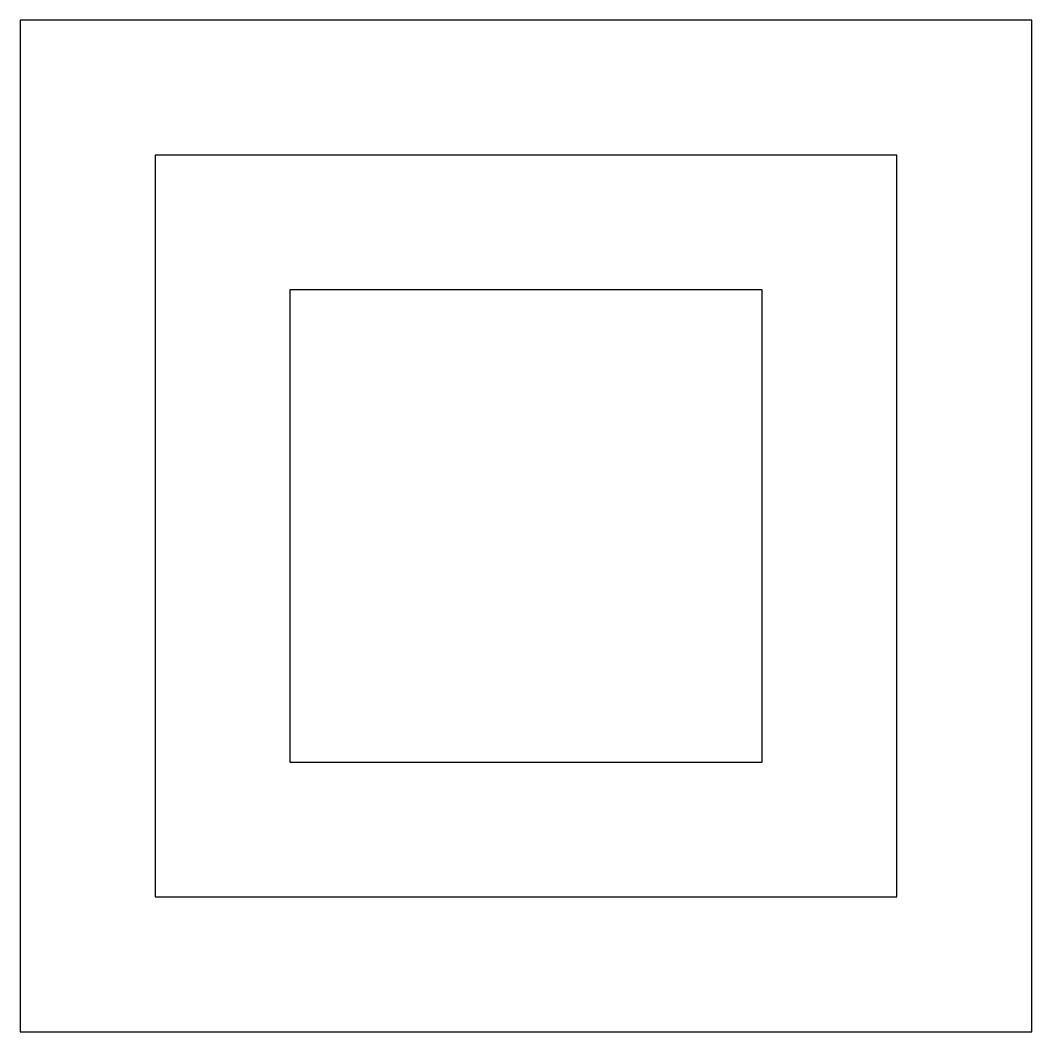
# Model space of a CAD drawing. Header units: metres. Extents: x 0 to 150, y 0 to 150.
import ezdxf

# ---------------------------------------------------------------- set-up
doc = ezdxf.new("R2010")
doc.units = ezdxf.units.M

msp = doc.modelspace()

# ---------------------------------------------------------------- linework, layer by layer
for points in [[(0, 0), (150, 0), (150, 150), (0, 150)], [(20, 20), (130, 20), (130, 130), (20, 130)], [(40, 40), (110, 40), (110, 110), (40, 110)]]:
    msp.add_lwpolyline(points, close=True)

doc.saveas('drawing.dxf')
